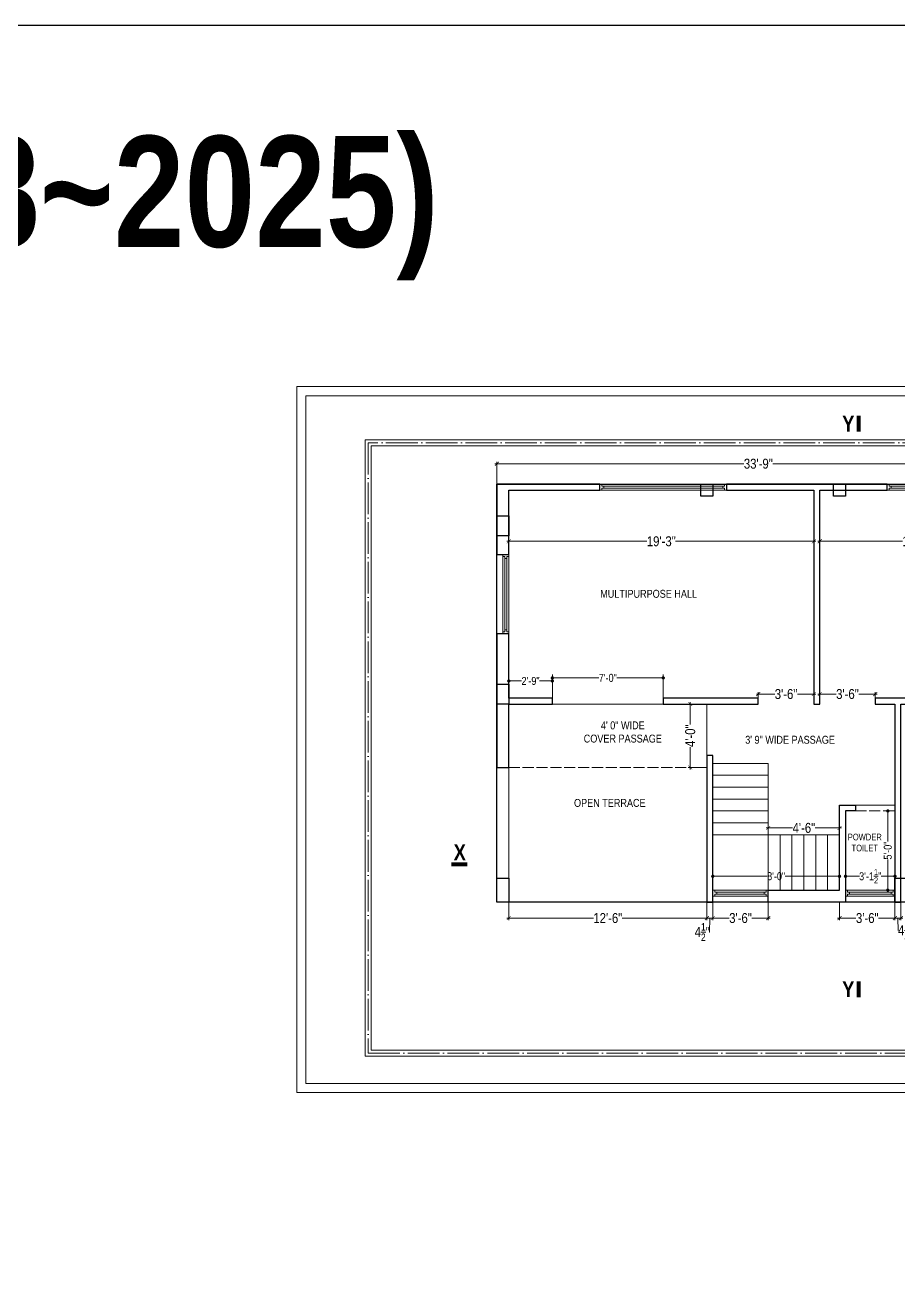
# Paper-space layout 'Layout1' of a CAD drawing. Header units: millimetres. Extents: x -1 to 3078, y -1078 to 819.
# Drawn here: x 1991 to 2652, y -129 to 819 of the extents above; entities that cross this region are included whole.
import ezdxf

# ---------------------------------------------------------------- set-up
doc = ezdxf.new("R2010")
doc.units = ezdxf.units.MM
doc.header["$MEASUREMENT"] = 0
doc.header["$PDMODE"] = 35
doc.linetypes.add('ACAD_ISO02W100', pattern=[15, 12, -3])
doc.linetypes.add('ACAD_ISO04W100', pattern=[30, 24, -3, 0, -3])
doc.layers.get('Defpoints').update_dxf_attribs({"color": 220})
for name, color, linetype, lineweight in [('COLUMN', 1, 'Continuous', 30), ('ELEVATION', 250, 'Continuous', 9), ('FIRST FLOOR', 7, 'Continuous', 9), ('FIRST FLOOR_( STAIR )', 251, 'Continuous', 9), ('GROUND FLOOR', 7, 'Continuous', 9), ('GROUND FLOOR ( DW_RAIL )', 7, 'Continuous', 9), ('SECOND FLOOR', 7, 'Continuous', 9), ('SECOND FLOOR  ( PLINE )', 251, 'Continuous', 30), ('SECOND FLOOR ( DIM )', 7, 'Continuous', 9), ('SECOND FLOOR ( DW_RAIL )', 7, 'Continuous', 9), ('SECOND FLOOR ( PLine )', 7, 'Continuous', 30), ('SECOND FLOOR ( TEXT )', 7, 'Continuous', 9), ('SECTION', 7, 'Continuous', 9), ('X_SHEET', 7, 'Continuous', 9)]:
    doc.layers.add(name, color=color, linetype=linetype, lineweight=lineweight)
doc.styles.add('Cn BT~6', font='swissc.ttf', dxfattribs={"height": 6})
doc.styles.add("Cn_BT_0'-0", font='swissc.ttf')
doc.styles.add('Cn_BT_7½', font='swissc.ttf', dxfattribs={"height": 7.5})
doc.styles.add('KATHA', font='swissc.ttf')
doc.dimstyles.new('Cn BT~6', dxfattribs={"dimtxt": 0.18, "dimasz": 2.5, "dimexe": 2.5, "dimexo": 0, "dimgap": 0.09, "dimtad": 0, "dimdec": 3, "dimzin": 3, "dimdsep": 46, "dimlunit": 4, "dimtxsty": 'Cn BT~6', "dimblk": 'DOT', "dimcen": 0.09, "dimdle": 2, "dimclrd": 250, "dimclre": 250, "dimclrt": 5, "dimadec": 0, "dimazin": 0, "dimtfac": 0.75, "dimtdec": 3, "dimtofl": 0, "dimtmove": 0, "dimatfit": 3, "dimfxl": 1, "dimtolj": 1, "dimtzin": 0, "dimlwd": 15, "dimlwe": 15, "dimarcsym": 0})
doc.dimstyles.new('Cn_BT_7½', dxfattribs={"dimtxt": 9, "dimasz": 3, "dimexe": 1.5, "dimexo": 0, "dimgap": 0.09, "dimtad": 0, "dimdec": 3, "dimzin": 3, "dimdsep": 46, "dimlunit": 4, "dimtxsty": 'Cn_BT_7½', "dimblk": 'ARCHTICK', "dimcen": 0.09, "dimdle": 1.5, "dimclrd": 251, "dimclre": 251, "dimclrt": 14, "dimadec": 0, "dimazin": 0, "dimtfac": 0.75, "dimtdec": 3, "dimtofl": 0, "dimtmove": 0, "dimatfit": 3, "dimfxl": 0, "dimtolj": 1, "dimtzin": 0, "dimlwd": 15, "dimlwe": 15, "dimarcsym": 0})

# ---------------------------------------------------------------- blocks, each defined once
blk = doc.blocks.new('_ArchTick')
at = {"color": 0, "linetype": 'ByBlock', "const_width": 0.15}
blk.add_lwpolyline([(-0.5, -0.5), (0.5, 0.5)], dxfattribs=at)
blk = doc.blocks.new('*D86')
at = {"layer": 'Defpoints', "color": 0}
for p in [(2592.49, 438.43), (2739.49, 438.43), (2739.49, 428.23)]:
    blk.add_point(p, dxfattribs=at)
at = {"layer": 'SECOND FLOOR ( DIM )', "color": 251, "lineweight": 15}
for p, q in [((2592.49, 438.43), (2592.49, 426.73)), ((2739.49, 438.43), (2739.49, 426.73)), ((2590.99, 428.23), (2655.13, 428.23)), ((2740.99, 428.23), (2676.85, 428.23))]:
    blk.add_line(p, q, dxfattribs=at)
at = {"layer": 'SECOND FLOOR ( DIM )', "color": 251, "lineweight": 15, "xscale": 3, "yscale": 3, "zscale": 3, "rotation": 180}
blk.add_blockref('_ArchTick', (2592.49, 428.23), dxfattribs=at)
at = {"layer": 'SECOND FLOOR ( DIM )', "color": 251, "lineweight": 15, "xscale": 3, "yscale": 3, "zscale": 3}
blk.add_blockref('_ArchTick', (2739.49, 428.23), dxfattribs=at)
at = {"layer": 'SECOND FLOOR ( DIM )', "color": 14, "insert": (2665.99, 428.23), "char_height": 7.5, "attachment_point": 5, "style": 'Cn_BT_7½'}
blk.add_mtext('\\A1;12\'-3"', dxfattribs=at)
blk = doc.blocks.new('*D87')
at = {"layer": 'Defpoints', "color": 0}
for p in [(2356.99, 438.43), (2587.99, 438.43), (2356.99, 428.23)]:
    blk.add_point(p, dxfattribs=at)
at = {"layer": 'SECOND FLOOR ( DIM )', "color": 251, "lineweight": 15}
for p, q in [((2356.99, 438.43), (2356.99, 426.73)), ((2587.99, 438.43), (2587.99, 426.73)), ((2355.49, 428.23), (2461.63, 428.23)), ((2589.49, 428.23), (2483.35, 428.23))]:
    blk.add_line(p, q, dxfattribs=at)
at = {"layer": 'SECOND FLOOR ( DIM )', "color": 251, "lineweight": 15, "xscale": 3, "yscale": 3, "zscale": 3, "rotation": 180}
blk.add_blockref('_ArchTick', (2356.99, 428.23), dxfattribs=at)
at = {"layer": 'SECOND FLOOR ( DIM )', "color": 251, "lineweight": 15, "xscale": 3, "yscale": 3, "zscale": 3}
blk.add_blockref('_ArchTick', (2587.99, 428.23), dxfattribs=at)
at = {"layer": 'SECOND FLOOR ( DIM )', "color": 14, "insert": (2472.49, 428.23), "char_height": 7.5, "attachment_point": 5, "style": 'Cn_BT_7½'}
blk.add_mtext('\\A1;19\'-3"', dxfattribs=at)
blk = doc.blocks.new('*D88')
at = {"layer": 'Defpoints', "color": 0}
for p in [(2347.99, 486.99), (2347.99, 471.43), (2752.99, 471.43)]:
    blk.add_point(p, dxfattribs=at)
at = {"layer": 'SECOND FLOOR ( DIM )', "color": 251, "lineweight": 15}
for p, q in [((2346.49, 486.99), (2534.96, 486.99)), ((2347.99, 471.43), (2347.99, 488.49)), ((2754.49, 486.99), (2557.03, 486.99)), ((2752.99, 471.43), (2752.99, 488.49))]:
    blk.add_line(p, q, dxfattribs=at)
at = {"layer": 'SECOND FLOOR ( DIM )', "color": 251, "lineweight": 15, "xscale": 3, "yscale": 3, "zscale": 3, "rotation": 180}
blk.add_blockref('_ArchTick', (2347.99, 486.99), dxfattribs=at)
at = {"layer": 'SECOND FLOOR ( DIM )', "color": 251, "lineweight": 15, "xscale": 3, "yscale": 3, "zscale": 3}
blk.add_blockref('_ArchTick', (2752.99, 486.99), dxfattribs=at)
at = {"layer": 'SECOND FLOOR ( DIM )', "color": 14, "insert": (2545.99, 486.99), "char_height": 7.5, "attachment_point": 5, "style": 'Cn_BT_7½'}
blk.add_mtext('\\A1;33\'-9"', dxfattribs=at)
blk = doc.blocks.new('_Dot')
at = {"color": 0, "linetype": 'ByBlock', "lineweight": -2}
blk.add_line((-0.5, 0), (-1, 0), dxfattribs=at)
at = {"color": 0, "linetype": 'ByBlock', "const_width": 0.5}
blk.add_lwpolyline([(-0.25, 0, 1), (0.25, 0, 1)], format="xyb", close=True, dxfattribs=at)
blk = doc.blocks.new('*D89')
at = {"layer": 'Defpoints', "color": 0}
for p in [(2511.49, 181.93), (2607.49, 181.93), (2607.49, 174.46)]:
    blk.add_point(p, dxfattribs=at)
at = {"layer": 'SECOND FLOOR ( DIM )', "color": 250, "lineweight": 15}
for p, q in [((2511.49, 181.93), (2511.49, 171.96)), ((2607.49, 181.93), (2607.49, 171.96)), ((2513.99, 174.46), (2552.66, 174.46)), ((2604.99, 174.46), (2566.33, 174.46))]:
    blk.add_line(p, q, dxfattribs=at)
at = {"layer": 'SECOND FLOOR ( DIM )', "color": 250, "lineweight": 15, "xscale": 2.5, "yscale": 2.5, "zscale": 2.5, "rotation": 180}
blk.add_blockref('_Dot', (2511.49, 174.46), dxfattribs=at)
at = {"layer": 'SECOND FLOOR ( DIM )', "color": 250, "lineweight": 15, "xscale": 2.5, "yscale": 2.5, "zscale": 2.5}
blk.add_blockref('_Dot', (2607.49, 174.46), dxfattribs=at)
at = {"layer": 'SECOND FLOOR ( DIM )', "color": 5, "insert": (2559.49, 174.46), "char_height": 6, "attachment_point": 5, "style": 'Cn BT~6'}
blk.add_mtext('\\A1;8\'-0"', dxfattribs=at)
blk = doc.blocks.new('*D90')
at = {"layer": 'Defpoints', "color": 0}
for p in [(2607.49, 211.08), (2553.49, 205.93), (2607.49, 205.93)]:
    blk.add_point(p, dxfattribs=at)
at = {"layer": 'SECOND FLOOR ( DIM )', "color": 251, "lineweight": 15}
for p, q in [((2551.99, 211.08), (2571.89, 211.08)), ((2553.49, 205.93), (2553.49, 212.58)), ((2608.99, 211.08), (2589.09, 211.08)), ((2607.49, 205.93), (2607.49, 212.58))]:
    blk.add_line(p, q, dxfattribs=at)
at = {"layer": 'SECOND FLOOR ( DIM )', "color": 251, "lineweight": 15, "xscale": 3, "yscale": 3, "zscale": 3, "rotation": 180}
blk.add_blockref('_ArchTick', (2553.49, 211.08), dxfattribs=at)
at = {"layer": 'SECOND FLOOR ( DIM )', "color": 251, "lineweight": 15, "xscale": 3, "yscale": 3, "zscale": 3}
blk.add_blockref('_ArchTick', (2607.49, 211.08), dxfattribs=at)
at = {"layer": 'SECOND FLOOR ( DIM )', "color": 14, "insert": (2580.49, 211.08), "char_height": 7.5, "attachment_point": 5, "style": 'Cn_BT_7½'}
blk.add_mtext('\\A1;4\'-6"', dxfattribs=at)
blk = doc.blocks.new('*D91')
at = {"layer": 'Defpoints', "color": 0}
for p in [(2356.99, 154.93), (2506.99, 154.93), (2506.99, 142.76)]:
    blk.add_point(p, dxfattribs=at)
at = {"layer": 'SECOND FLOOR ( DIM )', "color": 251, "lineweight": 15}
for p, q in [((2356.99, 154.93), (2356.99, 141.26)), ((2506.99, 154.93), (2506.99, 141.26)), ((2355.49, 142.76), (2421.13, 142.76)), ((2508.49, 142.76), (2442.85, 142.76))]:
    blk.add_line(p, q, dxfattribs=at)
at = {"layer": 'SECOND FLOOR ( DIM )', "color": 251, "lineweight": 15, "xscale": 3, "yscale": 3, "zscale": 3, "rotation": 180}
blk.add_blockref('_ArchTick', (2356.99, 142.76), dxfattribs=at)
at = {"layer": 'SECOND FLOOR ( DIM )', "color": 251, "lineweight": 15, "xscale": 3, "yscale": 3, "zscale": 3}
blk.add_blockref('_ArchTick', (2506.99, 142.76), dxfattribs=at)
at = {"layer": 'SECOND FLOOR ( DIM )', "color": 14, "insert": (2431.99, 142.76), "char_height": 7.5, "attachment_point": 5, "style": 'Cn_BT_7½'}
blk.add_mtext('\\A1;12\'-6"', dxfattribs=at)
blk = doc.blocks.new('*D92')
at = {"layer": 'Defpoints', "color": 0}
for p in [(2506.99, 154.93), (2511.49, 154.93), (2511.49, 142.76)]:
    blk.add_point(p, dxfattribs=at)
at = {"layer": 'SECOND FLOOR ( DIM )', "color": 251, "lineweight": 15}
for p, q in [((2506.99, 154.93), (2506.99, 141.26)), ((2511.49, 154.93), (2511.49, 141.26)), ((2505.49, 142.76), (2512.99, 142.76)), ((2509.24, 142.76), (2509.02, 132.21)), ((2509.02, 132.21), (2508.84, 132.21))]:
    blk.add_line(p, q, dxfattribs=at)
at = {"layer": 'SECOND FLOOR ( DIM )', "color": 251, "lineweight": 15, "xscale": 3, "yscale": 3, "zscale": 3, "rotation": 180}
blk.add_blockref('_ArchTick', (2506.99, 142.76), dxfattribs=at)
at = {"layer": 'SECOND FLOOR ( DIM )', "color": 251, "lineweight": 15, "xscale": 3, "yscale": 3, "zscale": 3}
blk.add_blockref('_ArchTick', (2511.49, 142.76), dxfattribs=at)
at = {"layer": 'SECOND FLOOR ( DIM )', "color": 14, "insert": (2503.47, 132.21), "char_height": 7.5, "attachment_point": 5, "style": 'Cn_BT_7½'}
blk.add_mtext('\\A1;4{\\H0.750000x;\\S1/2;}"', dxfattribs=at)
blk = doc.blocks.new('*D93')
at = {"layer": 'Defpoints', "color": 0}
for p in [(2511.49, 154.93), (2553.49, 154.93), (2553.49, 142.76)]:
    blk.add_point(p, dxfattribs=at)
at = {"layer": 'SECOND FLOOR ( DIM )', "color": 251, "lineweight": 15}
for p, q in [((2511.49, 154.93), (2511.49, 141.26)), ((2553.49, 154.93), (2553.49, 141.26)), ((2509.99, 142.76), (2523.94, 142.76)), ((2554.99, 142.76), (2541.04, 142.76))]:
    blk.add_line(p, q, dxfattribs=at)
at = {"layer": 'SECOND FLOOR ( DIM )', "color": 251, "lineweight": 15, "xscale": 3, "yscale": 3, "zscale": 3, "rotation": 180}
blk.add_blockref('_ArchTick', (2511.49, 142.76), dxfattribs=at)
at = {"layer": 'SECOND FLOOR ( DIM )', "color": 251, "lineweight": 15, "xscale": 3, "yscale": 3, "zscale": 3}
blk.add_blockref('_ArchTick', (2553.49, 142.76), dxfattribs=at)
at = {"layer": 'SECOND FLOOR ( DIM )', "color": 14, "insert": (2532.49, 142.76), "char_height": 7.5, "attachment_point": 5, "style": 'Cn_BT_7½'}
blk.add_mtext('\\A1;3\'-6"', dxfattribs=at)
blk = doc.blocks.new('*D94')
at = {"layer": 'Defpoints', "color": 0}
for p in [(2607.49, 154.93), (2649.49, 154.93), (2649.49, 142.76)]:
    blk.add_point(p, dxfattribs=at)
at = {"layer": 'SECOND FLOOR ( DIM )', "color": 251, "lineweight": 15}
for p, q in [((2607.49, 154.93), (2607.49, 141.26)), ((2649.49, 154.93), (2649.49, 141.26)), ((2605.99, 142.76), (2619.94, 142.76)), ((2650.99, 142.76), (2637.04, 142.76))]:
    blk.add_line(p, q, dxfattribs=at)
at = {"layer": 'SECOND FLOOR ( DIM )', "color": 251, "lineweight": 15, "xscale": 3, "yscale": 3, "zscale": 3, "rotation": 180}
blk.add_blockref('_ArchTick', (2607.49, 142.76), dxfattribs=at)
at = {"layer": 'SECOND FLOOR ( DIM )', "color": 251, "lineweight": 15, "xscale": 3, "yscale": 3, "zscale": 3}
blk.add_blockref('_ArchTick', (2649.49, 142.76), dxfattribs=at)
at = {"layer": 'SECOND FLOOR ( DIM )', "color": 14, "insert": (2628.49, 142.76), "char_height": 7.5, "attachment_point": 5, "style": 'Cn_BT_7½'}
blk.add_mtext('\\A1;3\'-6"', dxfattribs=at)
blk = doc.blocks.new('*D96')
at = {"layer": 'Defpoints', "color": 0}
for p in [(2649.49, 154.93), (2653.99, 154.93), (2653.99, 142.76)]:
    blk.add_point(p, dxfattribs=at)
at = {"layer": 'SECOND FLOOR ( DIM )', "color": 251, "lineweight": 15}
for p, q in [((2649.49, 154.93), (2649.49, 141.26)), ((2653.99, 154.93), (2653.99, 141.26)), ((2647.99, 142.76), (2655.49, 142.76)), ((2651.74, 142.76), (2651.97, 133.48)), ((2651.97, 133.48), (2652.15, 133.48))]:
    blk.add_line(p, q, dxfattribs=at)
at = {"layer": 'SECOND FLOOR ( DIM )', "color": 251, "lineweight": 15, "xscale": 3, "yscale": 3, "zscale": 3, "rotation": 180}
blk.add_blockref('_ArchTick', (2649.49, 142.76), dxfattribs=at)
at = {"layer": 'SECOND FLOOR ( DIM )', "color": 251, "lineweight": 15, "xscale": 3, "yscale": 3, "zscale": 3}
blk.add_blockref('_ArchTick', (2653.99, 142.76), dxfattribs=at)
at = {"layer": 'SECOND FLOOR ( DIM )', "color": 14, "insert": (2657.52, 133.48), "char_height": 7.5, "attachment_point": 5, "style": 'Cn_BT_7½'}
blk.add_mtext('\\A1;4{\\H0.750000x;\\S1/2;}"', dxfattribs=at)
blk = doc.blocks.new('*D99')
at = {"layer": 'Defpoints', "color": 0}
for p in [(2511.49, 304.93), (2494.45, 256.93), (2506.99, 256.93)]:
    blk.add_point(p, dxfattribs=at)
at = {"layer": 'SECOND FLOOR ( DIM )', "color": 251, "lineweight": 15}
for p, q in [((2511.49, 304.93), (2492.95, 304.93)), ((2494.45, 306.43), (2494.45, 289.53)), ((2494.45, 255.43), (2494.45, 272.33)), ((2506.99, 256.93), (2492.95, 256.93))]:
    blk.add_line(p, q, dxfattribs=at)
at = {"layer": 'SECOND FLOOR ( DIM )', "color": 251, "lineweight": 15, "xscale": 3, "yscale": 3, "zscale": 3}
for p, rotation in [((2494.45, 304.93), 90), ((2494.45, 256.93), 270)]:
    blk.add_blockref('_ArchTick', p, dxfattribs=dict(at, rotation=rotation))
at = {"layer": 'SECOND FLOOR ( DIM )', "color": 14, "insert": (2494.45, 280.93), "char_height": 7.5, "attachment_point": 5, "rotation": 90, "style": 'Cn_BT_7½'}
blk.add_mtext('\\A1;4\'-0"', dxfattribs=at)
blk = doc.blocks.new('*D101')
at = {"layer": 'Defpoints', "color": 0}
for p in [(2592.49, 312.48), (2592.49, 304.93), (2634.49, 304.93)]:
    blk.add_point(p, dxfattribs=at)
at = {"layer": 'SECOND FLOOR ( DIM )', "color": 251, "lineweight": 15}
for p, q in [((2592.49, 304.93), (2592.49, 313.98)), ((2634.49, 304.93), (2634.49, 313.98)), ((2590.99, 312.48), (2604.94, 312.48)), ((2635.99, 312.48), (2622.04, 312.48))]:
    blk.add_line(p, q, dxfattribs=at)
at = {"layer": 'SECOND FLOOR ( DIM )', "color": 251, "lineweight": 15, "xscale": 3, "yscale": 3, "zscale": 3, "rotation": 180}
blk.add_blockref('_ArchTick', (2592.49, 312.48), dxfattribs=at)
at = {"layer": 'SECOND FLOOR ( DIM )', "color": 251, "lineweight": 15, "xscale": 3, "yscale": 3, "zscale": 3}
blk.add_blockref('_ArchTick', (2634.49, 312.48), dxfattribs=at)
at = {"layer": 'SECOND FLOOR ( DIM )', "color": 14, "insert": (2613.49, 312.48), "char_height": 7.5, "attachment_point": 5, "style": 'Cn_BT_7½'}
blk.add_mtext('\\A1;3\'-6"', dxfattribs=at)
blk = doc.blocks.new('*D102')
at = {"layer": 'Defpoints', "color": 0}
for p in [(2545.99, 312.48), (2545.99, 304.93), (2587.99, 304.93)]:
    blk.add_point(p, dxfattribs=at)
at = {"layer": 'SECOND FLOOR ( DIM )', "color": 251, "lineweight": 15}
for p, q in [((2545.99, 304.93), (2545.99, 313.98)), ((2587.99, 304.93), (2587.99, 313.98)), ((2544.49, 312.48), (2558.44, 312.48)), ((2589.49, 312.48), (2575.54, 312.48))]:
    blk.add_line(p, q, dxfattribs=at)
at = {"layer": 'SECOND FLOOR ( DIM )', "color": 251, "lineweight": 15, "xscale": 3, "yscale": 3, "zscale": 3, "rotation": 180}
blk.add_blockref('_ArchTick', (2545.99, 312.48), dxfattribs=at)
at = {"layer": 'SECOND FLOOR ( DIM )', "color": 251, "lineweight": 15, "xscale": 3, "yscale": 3, "zscale": 3}
blk.add_blockref('_ArchTick', (2587.99, 312.48), dxfattribs=at)
at = {"layer": 'SECOND FLOOR ( DIM )', "color": 14, "insert": (2566.99, 312.48), "char_height": 7.5, "attachment_point": 5, "style": 'Cn_BT_7½'}
blk.add_mtext('\\A1;3\'-6"', dxfattribs=at)
blk = doc.blocks.new('*D103')
at = {"layer": 'Defpoints', "color": 0}
for p in [(2611.99, 181.93), (2649.49, 181.93), (2649.49, 174.46)]:
    blk.add_point(p, dxfattribs=at)
at = {"layer": 'SECOND FLOOR ( DIM )', "color": 250, "lineweight": 15}
for p, q in [((2611.99, 181.93), (2611.99, 171.96)), ((2649.49, 181.93), (2649.49, 171.96)), ((2614.49, 174.46), (2622.54, 174.46)), ((2646.99, 174.46), (2638.94, 174.46))]:
    blk.add_line(p, q, dxfattribs=at)
at = {"layer": 'SECOND FLOOR ( DIM )', "color": 250, "lineweight": 15, "xscale": 2.5, "yscale": 2.5, "zscale": 2.5, "rotation": 180}
blk.add_blockref('_Dot', (2611.99, 174.46), dxfattribs=at)
at = {"layer": 'SECOND FLOOR ( DIM )', "color": 250, "lineweight": 15, "xscale": 2.5, "yscale": 2.5, "zscale": 2.5}
blk.add_blockref('_Dot', (2649.49, 174.46), dxfattribs=at)
at = {"layer": 'SECOND FLOOR ( DIM )', "color": 5, "insert": (2630.74, 174.46), "char_height": 6, "attachment_point": 5, "style": 'Cn BT~6'}
blk.add_mtext('\\A1;3\'-1{\\H0.750000x;\\S1/2;}"', dxfattribs=at)
blk = doc.blocks.new('*D104')
at = {"layer": 'Defpoints', "color": 0}
for p in [(2644.06, 223.93), (2649.49, 223.93), (2649.49, 163.93)]:
    blk.add_point(p, dxfattribs=at)
at = {"layer": 'SECOND FLOOR ( DIM )', "color": 250, "lineweight": 15}
for p, q in [((2649.49, 223.93), (2641.56, 223.93)), ((2644.06, 221.43), (2644.06, 200.78)), ((2644.06, 166.43), (2644.06, 187.08)), ((2649.49, 163.93), (2641.56, 163.93))]:
    blk.add_line(p, q, dxfattribs=at)
at = {"layer": 'SECOND FLOOR ( DIM )', "color": 250, "lineweight": 15, "xscale": 2.5, "yscale": 2.5, "zscale": 2.5}
for p, rotation in [((2644.06, 223.93), 90), ((2644.06, 163.93), 270)]:
    blk.add_blockref('_Dot', p, dxfattribs=dict(at, rotation=rotation))
at = {"layer": 'SECOND FLOOR ( DIM )', "color": 5, "insert": (2644.06, 193.93), "char_height": 6, "attachment_point": 5, "rotation": 90, "style": 'Cn BT~6'}
blk.add_mtext('\\A1;5\'-0"', dxfattribs=at)
blk = doc.blocks.new('*D115')
at = {"layer": 'Defpoints', "color": 0}
for p in [(2389.99, 322.41), (2356.99, 309.43), (2389.99, 309.43)]:
    blk.add_point(p, dxfattribs=at)
at = {"layer": 'ELEVATION', "color": 250, "lineweight": 15}
for p, q in [((2356.99, 309.43), (2356.99, 324.91)), ((2389.99, 309.43), (2389.99, 324.91)), ((2359.49, 322.41), (2366.66, 322.41)), ((2387.49, 322.41), (2380.32, 322.41))]:
    blk.add_line(p, q, dxfattribs=at)
at = {"layer": 'ELEVATION', "color": 250, "lineweight": 15, "xscale": 2.5, "yscale": 2.5, "zscale": 2.5, "rotation": 180}
blk.add_blockref('_Dot', (2356.99, 322.41), dxfattribs=at)
at = {"layer": 'ELEVATION', "color": 250, "lineweight": 15, "xscale": 2.5, "yscale": 2.5, "zscale": 2.5}
blk.add_blockref('_Dot', (2389.99, 322.41), dxfattribs=at)
at = {"layer": 'ELEVATION', "color": 5, "insert": (2373.49, 322.41), "char_height": 6, "attachment_point": 5, "style": 'Cn BT~6'}
blk.add_mtext('\\A1;2\'-9"', dxfattribs=at)
blk = doc.blocks.new('*D116')
at = {"layer": 'Defpoints', "color": 0}
for p in [(2473.99, 324.73), (2389.99, 309.43), (2473.99, 309.43)]:
    blk.add_point(p, dxfattribs=at)
at = {"layer": 'ELEVATION', "color": 250, "lineweight": 15}
for p, q in [((2389.99, 309.43), (2389.99, 327.23)), ((2392.49, 324.73), (2425.15, 324.73)), ((2471.49, 324.73), (2438.83, 324.73)), ((2473.99, 309.43), (2473.99, 327.23))]:
    blk.add_line(p, q, dxfattribs=at)
at = {"layer": 'ELEVATION', "color": 250, "lineweight": 15, "xscale": 2.5, "yscale": 2.5, "zscale": 2.5, "rotation": 180}
blk.add_blockref('_Dot', (2389.99, 324.73), dxfattribs=at)
at = {"layer": 'ELEVATION', "color": 250, "lineweight": 15, "xscale": 2.5, "yscale": 2.5, "zscale": 2.5}
blk.add_blockref('_Dot', (2473.99, 324.73), dxfattribs=at)
at = {"layer": 'ELEVATION', "color": 5, "insert": (2431.99, 324.73), "char_height": 6, "attachment_point": 5, "style": 'Cn BT~6'}
blk.add_mtext('\\A1;7\'-0"', dxfattribs=at)

psp = doc.layouts.get("Layout1")

# ---------------------------------------------------------------- linework, layer by layer
at = {"layer": 'COLUMN'}
for points in [[(2502.4925, 471.4318), (2511.4925, 471.4318), (2511.4925, 462.4318), (2502.4925, 462.4318)], [(2602.9925, 471.4318), (2611.9925, 471.4318), (2611.9925, 462.4318), (2602.9925, 462.4318)], [(2347.9925, 447.4318), (2356.9925, 447.4318), (2356.9925, 432.4318), (2347.9925, 432.4318)], [(2347.9925, 319.9318), (2356.9925, 319.9318), (2356.9925, 304.9318), (2347.9925, 304.9318)], [(2347.9925, 172.9318), (2356.9925, 172.9318), (2356.9925, 154.9318), (2347.9925, 154.9318)], [(2649.4925, 172.9318), (2658.4925, 172.9318), (2658.4925, 154.9318), (2649.4925, 154.9318)]]:
    psp.add_lwpolyline(points, close=True, dxfattribs=at)
at = {"layer": 'Defpoints', "color": 6, "lineweight": 30}
psp.add_lwpolyline([(2347.9925, 471.4318), (2748.4925, 471.4318), (2748.4925, 154.9318), (2347.9925, 154.9318)], close=True, dxfattribs=at)
at = {"layer": 'FIRST FLOOR', "color": 1}
psp.add_line((2553.4925, 163.9318), (2553.4925, 154.9318), dxfattribs=at)
at = {"layer": 'FIRST FLOOR_( STAIR )'}
for p, q in [((2553.4925, 259.9318), (2511.4925, 259.9318)), ((2553.4925, 259.9318), (2553.4925, 163.9318)), ((2553.4925, 250.9318), (2511.4925, 250.9318)), ((2553.4925, 241.9318), (2511.4925, 241.9318)), ((2553.4925, 232.9318), (2511.4925, 232.9318)), ((2553.4925, 223.9318), (2511.4925, 223.9318)), ((2553.4925, 214.9318), (2511.4925, 214.9318)), ((2607.4925, 205.9318), (2511.4925, 205.9318)), ((2562.4925, 205.9318), (2562.4925, 163.9318)), ((2571.4925, 205.9318), (2571.4925, 163.9318)), ((2580.4925, 205.9318), (2580.4925, 163.9318)), ((2589.4925, 205.9318), (2589.4925, 163.9318)), ((2598.4925, 205.9318), (2598.4925, 163.9318))]:
    psp.add_line(p, q, dxfattribs=at)
at = {"layer": 'GROUND FLOOR'}
for p, q in [((2248.2425, 505.1818), (2739.4925, 505.1818)), ((2248.2425, 505.1818), (2248.2425, 38.1818)), ((2252.7425, 500.6818), (2739.4925, 500.6818)), ((2252.7425, 500.6818), (2252.7425, 42.6818)), ((2248.2425, 38.1818), (2748.4925, 38.1818)), ((2252.7425, 42.6818), (2748.4925, 42.6818))]:
    psp.add_line(p, q, dxfattribs=at)
at = {"layer": 'GROUND FLOOR', "color": 1, "linetype": 'ACAD_ISO04W100'}
psp.add_lwpolyline([(2739.4925, 502.9318), (2250.4925, 502.9318), (2250.4925, 40.4318), (2748.4925, 40.4318)], dxfattribs=at)
at = {"layer": 'GROUND FLOOR ( DW_RAIL )'}
for points in [[(2553.4925, 163.9318), (2551.9925, 163.9318), (2551.9925, 162.4318), (2550.4925, 162.4318), (2550.4925, 160.9318), (2514.4925, 160.9318), (2514.4925, 162.4318), (2512.9925, 162.4318), (2512.9925, 163.9318), (2511.4925, 163.9318), (2511.4925, 159.4318), (2512.9925, 159.4318), (2512.9925, 160.9318), (2514.4925, 160.9318), (2514.4925, 162.4318), (2550.4925, 162.4318), (2550.4925, 160.9318), (2551.9925, 160.9318), (2551.9925, 159.4318), (2553.4925, 159.4318), (2553.4925, 163.9318), (2511.4925, 163.9318), (2511.4925, 159.4318), (2553.4925, 159.4318)], [(2649.4925, 163.9318), (2647.9925, 163.9318), (2647.9925, 162.4318), (2646.4925, 162.4318), (2646.4925, 160.9318), (2614.9925, 160.9318), (2614.9925, 162.4318), (2613.4925, 162.4318), (2613.4925, 163.9318), (2611.9925, 163.9318), (2611.9925, 159.4318), (2613.4925, 159.4318), (2613.4925, 160.9318), (2614.9925, 160.9318), (2614.9925, 162.4318), (2646.4925, 162.4318), (2646.4925, 160.9318), (2647.9925, 160.9318), (2647.9925, 159.4318), (2649.4925, 159.4318), (2649.4925, 163.9318), (2611.9925, 163.9318), (2611.9925, 159.4318), (2649.4925, 159.4318)]]:
    psp.add_lwpolyline(points, close=True, dxfattribs=at)
at = {"layer": 'SECOND FLOOR'}
for p, q in [((2347.9925, 471.4318), (2748.4925, 471.4318)), ((2347.9925, 471.4318), (2347.9925, 154.9318)), ((2356.9925, 309.4318), (2356.9925, 466.9318)), ((2356.9925, 466.9318), (2587.9925, 466.9318)), ((2425.9925, 471.4318), (2425.9925, 466.9318)), ((2521.9925, 471.4318), (2521.9925, 466.9318)), ((2587.9925, 466.9318), (2587.9925, 304.9318)), ((2592.4925, 466.9318), (2739.4925, 466.9318)), ((2592.4925, 304.9318), (2592.4925, 466.9318)), ((2643.4925, 471.4318), (2643.4925, 466.9318)), ((2356.9925, 418.1818), (2347.9925, 418.1818)), ((2356.9925, 358.1818), (2347.9925, 358.1818)), ((2356.9925, 309.4318), (2389.9925, 309.4318)), ((2356.9925, 304.9318), (2545.9925, 304.9318)), ((2356.9925, 154.9318), (2356.9925, 304.9318)), ((2389.9925, 304.9318), (2389.9925, 309.4318)), ((2473.9925, 309.4318), (2545.9925, 309.4318)), ((2473.9925, 304.9318), (2473.9925, 309.4318)), ((2506.9925, 154.9318), (2506.9925, 304.9318)), ((2545.9925, 304.9318), (2545.9925, 309.4318)), ((2587.9925, 304.9318), (2592.4925, 304.9318)), ((2634.4925, 309.4318), (2677.9925, 309.4318)), ((2634.4925, 304.9318), (2634.4925, 309.4318)), ((2634.4925, 304.9318), (2649.4925, 304.9318)), ((2649.4925, 304.9318), (2649.4925, 154.9318)), ((2506.9925, 265.9318), (2511.4925, 265.9318)), ((2511.4925, 154.9318), (2511.4925, 265.9318)), ((2356.9925, 256.9318), (2347.9925, 256.9318)), ((2607.4925, 228.4318), (2607.4925, 163.9318)), ((2649.4925, 228.4318), (2607.4925, 228.4318)), ((2619.4925, 228.4318), (2619.4925, 223.9318)), ((2619.4925, 223.9318), (2611.9925, 223.9318)), ((2611.9925, 223.9318), (2611.9925, 154.9318)), ((2607.4925, 163.9318), (2511.4925, 163.9318)), ((2649.4925, 163.9318), (2611.9925, 163.9318)), ((2748.4925, 154.9318), (2347.9925, 154.9318))]:
    psp.add_line(p, q, dxfattribs=at)
at = {"layer": 'SECOND FLOOR', "linetype": 'ACAD_ISO02W100', "ltscale": 0.7}
psp.add_line((2619.4925, 223.9318), (2649.4925, 223.9318), dxfattribs=at)
at = {"layer": 'SECOND FLOOR', "color": 1, "linetype": 'ACAD_ISO02W100', "ltscale": 0.7}
psp.add_lwpolyline([(2356.9925, 256.9318), (2506.9925, 256.9318)], dxfattribs=at)
at = {"layer": 'SECOND FLOOR  ( PLINE )'}
for points in [[(2356.9925, 466.9318), (2425.9925, 466.9318), (2425.9925, 471.4318), (2347.9925, 471.4318), (2347.9925, 418.1818), (2356.9925, 418.1818)], [(2643.4925, 471.4318), (2521.9925, 471.4318), (2521.9925, 466.9318), (2587.9925, 466.9318), (2587.9925, 304.9318), (2592.4925, 304.9318), (2592.4925, 466.9318), (2643.4925, 466.9318)], [(2389.9925, 309.4318), (2356.9925, 309.4318), (2356.9925, 358.1818), (2352.4925, 358.1818), (2347.9925, 358.1818), (2347.9925, 256.9318), (2356.9925, 256.9318), (2356.9925, 304.9318), (2389.9925, 304.9318)], [(2545.9925, 309.4318), (2473.9925, 309.4318), (2473.9925, 304.9318), (2545.9925, 304.9318)], [(2511.4925, 265.9318), (2506.9925, 265.9318), (2506.9925, 154.9318), (2511.4925, 154.9318)]]:
    psp.add_lwpolyline(points, close=True, dxfattribs=at)
at = {"layer": 'SECOND FLOOR ( DW_RAIL )'}
for points in [[(2521.9925, 471.4318), (2520.4925, 471.4318), (2520.4925, 469.9318), (2518.9925, 469.9318), (2518.9925, 468.4318), (2428.9925, 468.4318), (2428.9925, 469.9318), (2427.4925, 469.9318), (2427.4925, 471.4318), (2425.9925, 471.4318), (2425.9925, 466.9318), (2427.4925, 466.9318), (2427.4925, 468.4318), (2428.9925, 468.4318), (2428.9925, 469.9318), (2518.9925, 469.9318), (2518.9925, 468.4318), (2520.4925, 468.4318), (2520.4925, 466.9318), (2521.9925, 466.9318), (2521.9925, 471.4318), (2425.9925, 471.4318), (2425.9925, 466.9318), (2521.9925, 466.9318)], [(2703.4925, 471.4318), (2701.9925, 471.4318), (2701.9925, 469.9318), (2700.4925, 469.9318), (2700.4925, 468.4318), (2646.4925, 468.4318), (2646.4925, 469.9318), (2644.9925, 469.9318), (2644.9925, 471.4318), (2643.4925, 471.4318), (2643.4925, 466.9318), (2644.9925, 466.9318), (2644.9925, 468.4318), (2646.4925, 468.4318), (2646.4925, 469.9318), (2700.4925, 469.9318), (2700.4925, 468.4318), (2701.9925, 468.4318), (2701.9925, 466.9318), (2703.4925, 466.9318), (2703.4925, 471.4318), (2643.4925, 471.4318), (2643.4925, 466.9318), (2703.4925, 466.9318)], [(2356.9925, 358.1818), (2356.9925, 359.6818), (2355.4925, 359.6818), (2355.4925, 361.1818), (2353.9925, 361.1818), (2353.9925, 415.1818), (2355.4925, 415.1818), (2355.4925, 416.6818), (2356.9925, 416.6818), (2356.9925, 418.1818), (2352.4925, 418.1818), (2352.4925, 416.6818), (2353.9925, 416.6818), (2353.9925, 415.1818), (2355.4925, 415.1818), (2355.4925, 361.1818), (2353.9925, 361.1818), (2353.9925, 359.6818), (2352.4925, 359.6818), (2352.4925, 358.1818), (2356.9925, 358.1818), (2356.9925, 418.1818), (2352.4925, 418.1818), (2352.4925, 358.1818)]]:
    psp.add_lwpolyline(points, close=True, dxfattribs=at)
at = {"layer": 'SECOND FLOOR ( PLine )'}
for points in [[(2653.9925, 304.9318), (2677.9925, 304.9318), (2677.9925, 309.4318), (2634.4925, 309.4318), (2634.4925, 304.9318), (2649.4925, 304.9318), (2649.4925, 154.9318), (2653.9925, 154.9318)], [(2611.9925, 154.9318), (2553.4925, 154.9318), (2553.4925, 163.9318), (2607.4925, 163.9318), (2607.4925, 228.4318), (2619.4925, 228.4318), (2619.4925, 223.9318), (2611.9925, 223.9318)]]:
    psp.add_lwpolyline(points, close=True, dxfattribs=at)
at = {"layer": 'SECTION', "color": 5}
for points in [[(2620.5295, 88.8377, 12, 12, 0), (2623.5295, 88.8377, 0, 0, 0), (2623.5295, 517.3392, 12, 12, 0), (2620.5295, 517.3392, 12, 12, 0)], [(2319.5621, 184.9318, 12, 12, 0), (2319.5621, 181.9318, 0, 0, 0), (2774.6913, 181.9318, 12, 12, 0), (2774.6913, 184.9318, 12, 12, 0)]]:
    psp.add_lwpolyline(points, format="xyseb", dxfattribs=at)
at = {"layer": 'X_SHEET', "color": 5, "lineweight": 30}
psp.add_lwpolyline([(0, 819.3923), (3077.8509, 819.3923), (3077.8509, -1077.6716), (0, -1077.6716)], close=True, dxfattribs=at)
at = {"layer": 'X_SHEET'}
for points in [[(2963.5542, 10.5479), (2196.4058, 10.5479), (2196.4058, 545.4807), (2963.5542, 545.4807)], [(2956.5542, 17.5479), (2203.4058, 17.5479), (2203.4058, 538.4807), (2956.5542, 538.4807)]]:
    psp.add_lwpolyline(points, close=True, dxfattribs=at)

# ---------------------------------------------------------------- texts
at = {"layer": 'SECOND FLOOR ( TEXT )', "attachment_point": 5}
for s, insert, char_height, style in [('MULTIPURPOSE HALL', (2462.9208, 388.4238), 6, 'KATHA'), ('4\' 0" WIDE \\PCOVER PASSAGE', (2443.3536, 283.7257), 6, 'KATHA'), ('3\' 9" WIDE PASSAGE', (2570.0362, 277.8329), 6, 'KATHA'), ('OPEN TERRACE', (2433.5173, 229.9896), 6, 'KATHA'), ('POWDER\\PTOILET', (2626.6115, 199.9766), 5, "Cn_BT_0'-0")]:
    psp.add_mtext(s, dxfattribs=dict(at, insert=insert, char_height=char_height, style=style))
at = {"layer": 'SECTION', "color": 5, "char_height": 12, "attachment_point": 7, "line_spacing_factor": 1.157143, "style": "Cn_BT_0'-0"}
for s, insert in [('{\\fSwis721 Cn BT|b1|i0|c0|p34;Y}', (2609.5556, 511.3791)), ('{\\fSwis721 Cn BT|b1|i0|c0|p34;X}', (2315.2857, 186.5705)), ('{\\fSwis721 Cn BT|b1|i0|c0|p34;Y}', (2609.5556, 82.8776))]:
    psp.add_mtext(s, dxfattribs=dict(at, insert=insert))
at = {"layer": 'X_SHEET', "color": 5, "insert": (814.9666, 735.3079), "char_height": 84, "attachment_point": 1, "style": "Cn_BT_0'-0"}
psp.add_mtext('{\\fSwis721 Cn BT|b1|i0|c0|p34;PDF ( GROUP )~( MAR~18~2025)}', dxfattribs=at)

# ---------------------------------------------------------------- dimensions: what is measured, and where the dimension line sits
at = {"layer": 'ELEVATION'}
for base, p1, p2, picture, middle in [((2389.9925, 322.4121), (2356.9925, 309.4318), (2389.9925, 309.4318), '*D115', (2373.4925, 322.4121)), ((2473.9925, 324.7254), (2389.9925, 309.4318), (2473.9925, 309.4318), '*D116', (2431.9925, 324.7254))]:
    dim = psp.add_linear_dim(base=base, p1=p1, p2=p2, dimstyle='Cn BT~6', dxfattribs=at)
    dim.commit()
    dim.dimension.update_dxf_attribs({"geometry": picture, "text_midpoint": middle})
at = {"layer": 'SECOND FLOOR ( DIM )'}
dim = psp.add_linear_dim(base=(2347.9925, 486.9916), p1=(2752.9925, 471.4318), p2=(2347.9925, 471.4318), dimstyle='Cn_BT_7½', dxfattribs=at)
dim.commit()
dim.dimension.update_dxf_attribs({"geometry": '*D88', "text_midpoint": (2545.9925, 486.9916), "dimtype": 160})
for base, p1, p2, dimstyle, picture, middle in [((2356.9925, 428.231), (2587.9925, 438.4318), (2356.9925, 438.4318), 'Cn_BT_7½', '*D87', (2472.4925, 428.231)), ((2739.4925, 428.231), (2592.4925, 438.4318), (2739.4925, 438.4318), 'Cn_BT_7½', '*D86', (2665.9925, 428.231)), ((2545.9925, 312.4847), (2587.9925, 304.9318), (2545.9925, 304.9318), 'Cn_BT_7½', '*D102', (2566.9925, 312.4847)), ((2592.4925, 312.4847), (2634.4925, 304.9318), (2592.4925, 304.9318), 'Cn_BT_7½', '*D101', (2613.4925, 312.4847)), ((2607.4925, 211.0774), (2553.4925, 205.9318), (2607.4925, 205.9318), 'Cn_BT_7½', '*D90', (2580.4925, 211.0774)), ((2607.4925, 174.4575), (2511.4925, 181.9318), (2607.4925, 181.9318), 'Cn BT~6', '*D89', (2559.4925, 174.4575)), ((2649.4925, 174.4575), (2611.9925, 181.9318), (2649.4925, 181.9318), 'Cn BT~6', '*D103', (2630.7425, 174.4575)), ((2506.9925, 142.7593), (2356.9925, 154.9318), (2506.9925, 154.9318), 'Cn_BT_7½', '*D91', (2431.9925, 142.7593))]:
    dim = psp.add_linear_dim(base=base, p1=p1, p2=p2, dimstyle=dimstyle, dxfattribs=at)
    dim.commit()
    dim.dimension.update_dxf_attribs({"geometry": picture, "text_midpoint": middle})
for base, p1, p2, dimstyle, picture, middle in [((2494.4477, 256.9318), (2511.4925, 304.9318), (2506.9925, 256.9318), 'Cn_BT_7½', '*D99', (2494.4477, 280.9318)), ((2644.0562, 223.9318), (2649.4925, 163.9318), (2649.4925, 223.9318), 'Cn BT~6', '*D104', (2644.0562, 193.9318))]:
    dim = psp.add_linear_dim(base=base, p1=p1, p2=p2, angle=90, dimstyle=dimstyle, dxfattribs=at)
    dim.commit()
    dim.dimension.update_dxf_attribs({"geometry": picture, "text_midpoint": middle})
for base, p1, p2, picture, middle in [((2511.4925, 142.7593), (2506.9925, 154.9318), (2511.4925, 154.9318), '*D92', (2508.7474, 132.2062)), ((2653.9925, 142.7593), (2649.4925, 154.9318), (2653.9925, 154.9318), '*D96', (2652.2387, 133.4778))]:
    dim = psp.add_linear_dim(base=base, p1=p1, p2=p2, dimstyle='Cn_BT_7½', override={"dimtmove": 1}, dxfattribs=at)
    dim.commit()
    dim.dimension.update_dxf_attribs({"geometry": picture, "text_midpoint": middle, "dimtype": 160})
for base, p1, p2, picture, middle in [((2553.4925, 142.7593), (2511.4925, 154.9318), (2553.4925, 154.9318), '*D93', (2532.4925, 142.7593)), ((2649.4925, 142.7593), (2607.4925, 154.9318), (2649.4925, 154.9318), '*D94', (2628.4925, 142.7593))]:
    dim = psp.add_linear_dim(base=base, p1=p1, p2=p2, dimstyle='Cn_BT_7½', override={"dimtmove": 1}, dxfattribs=at)
    dim.commit()
    dim.dimension.update_dxf_attribs({"geometry": picture, "text_midpoint": middle})

doc.saveas('drawing.dxf')
